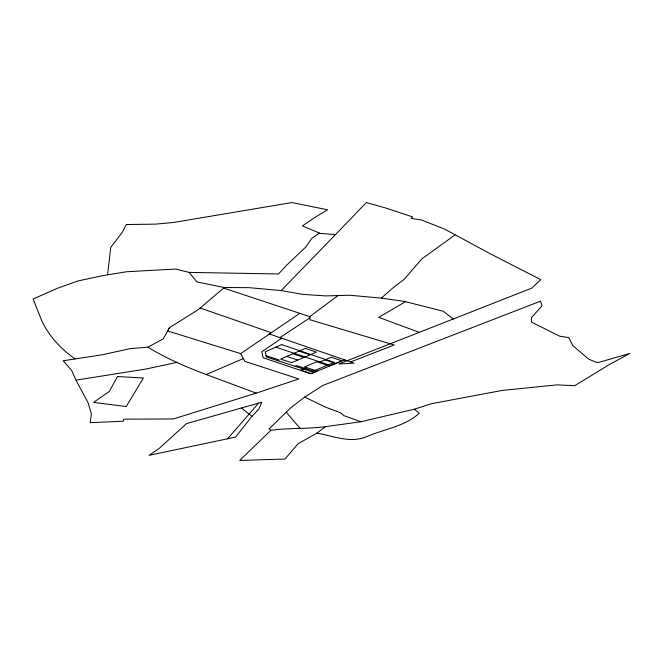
<?xml version="1.0" encoding="UTF-8"?>
<svg xmlns="http://www.w3.org/2000/svg" width="663" height="663" viewBox="0 0 663 663"><rect width="100%" height="100%" fill="white"/><g stroke="black" fill="none" stroke-linecap="round" stroke-linejoin="round"><path stroke-width="0.99" d="M107.563 274.838L110.729 247.407L122.514 231.967L126.277 224.525L155.565 224.127L172.985 222.561L291.844 202.571L327.58 209.781L315.53 217.016L302.436 225.909L320.254 233.417L335.553 234.545L366.374 202.538L386.09 208.116L412.668 216.917L411.077 218.459L421.063 219.826L444.691 229.125L490.04 253.672L540.809 279.645L531.66 288.165L338.884 363.962L354.059 363.117L269.128 333.887M169.562 327.621L167.681 330.978L240.686 353.628L244.821 361.352L298.822 378.921L256.208 393.126L173.267 418.983L123.732 419.157L123.31 421.229L90.193 422.671L91.378 414.06L88.121 402.872L75.996 380.156L71.654 370.443L63.167 360.771L102.235 354.755L130.296 348.605L147.924 347.172L163.247 338.868L169.562 327.621L198.245 309.638L224.318 287.535L248.832 287.651L281.178 290.576L302.577 294.355L325.674 295.913L349.658 295.242L381.382 298.118L404.248 301.367L443.232 311.212L453.243 319.002M251.948 416.356L235.572 437.099L149.076 455.348L159.137 448.478L186.485 423.649L261.835 402.192L258.827 409.237L251.948 416.356L241.473 407.985M227.566 438.79L258.645 403.096M281.178 290.576L335.553 234.545M270.91 430.279L239.699 460.462L285.015 459.003L297.994 443.796L316.939 433.105L325.566 426.64L360.929 421.734L414.466 409.187L431.174 403.759L502.397 390.399L557.069 384.871L574.746 385.667L609.711 364.343L629.85 353.42L598.233 362.545L595.838 362.172L588.777 359.189L572.708 345.506L568.779 337.6L559.796 336.24L531.461 322.077L531.577 317.511L542.036 305.8L540.461 301.201L323.014 385.385L304.707 397.062L290.676 407.869L269.004 429.027L270.91 430.279C289.035 427.734 307.425 429.118 325.566 426.64M381.382 298.118L393.308 287.576L404.157 279.355L421.751 258.993L454.959 234.942M338.006 295.565L309.745 316.616L223.646 288.098L224.318 287.535L196.944 281.949L189.121 272.385L175.62 269.045L126.434 271.764L103.279 275.543L78.035 280.93L57.424 288.281L33.15 298.996L41.007 318.895A365.114 155.797 -8.5 0 0 67.062 352.832L74.977 358.948M240.686 353.628L299.809 313.326M281.758 338.196L261.794 351.78L263.078 357.747L310.582 373.758L344.777 359.918M319.467 233.103L312.024 238.108L305.684 247.117L286.955 264.918L278.477 273.985L189.121 272.385M279.977 337.583L309.828 317.859L309.745 316.616L309.961 319.757L394.261 344.984L350.603 361.923M147.924 347.172C166.222 358.459 186.154 366.929 206.226 374.537L243.338 358.567M277.631 360.622L279.173 359.959L266.045 355.683M295.143 366.316L296.684 365.661L313.359 371.089M306.613 367.6L300.554 370.145L311.104 373.551L317.146 371.04L304.524 366.912L316.781 361.758L329.362 365.968L341.752 360.821L331.293 357.233L318.87 362.454M177.377 362.288L145.819 369.059L75.996 380.156M316.939 433.105C333.033 435.964 350.072 443.472 366.225 436.826C383.794 429.135 404.654 426.574 419.231 413.273L414.466 409.187M404.248 301.367L405.507 301.69L378.714 317.353L419.289 332.354M286.723 356.437L297.712 360.067M275.849 347.155L328.467 364.807M292.913 353.76L303.886 357.44M299.146 351.075L310.102 354.78M325.061 359.852L335.536 363.399M200.151 308.022L270.993 332.594M360.929 421.734L343.824 415.626L340.716 412.834L325.417 407.115L304.707 397.062M206.226 374.537L256.208 393.126M286.225 412.22L300.206 428.439M117.517 376.526L109.287 391.468L93.549 402.4L126.235 406.552L143.39 378.001L117.517 376.526M281.651 344.603L265.233 351.821L266.311 356.943L311.825 371.728L334.185 362.421L281.651 344.603M305.428 348.357L280.582 359.089L291.587 362.686L316.367 352.111L305.428 348.357"/></g></svg>
